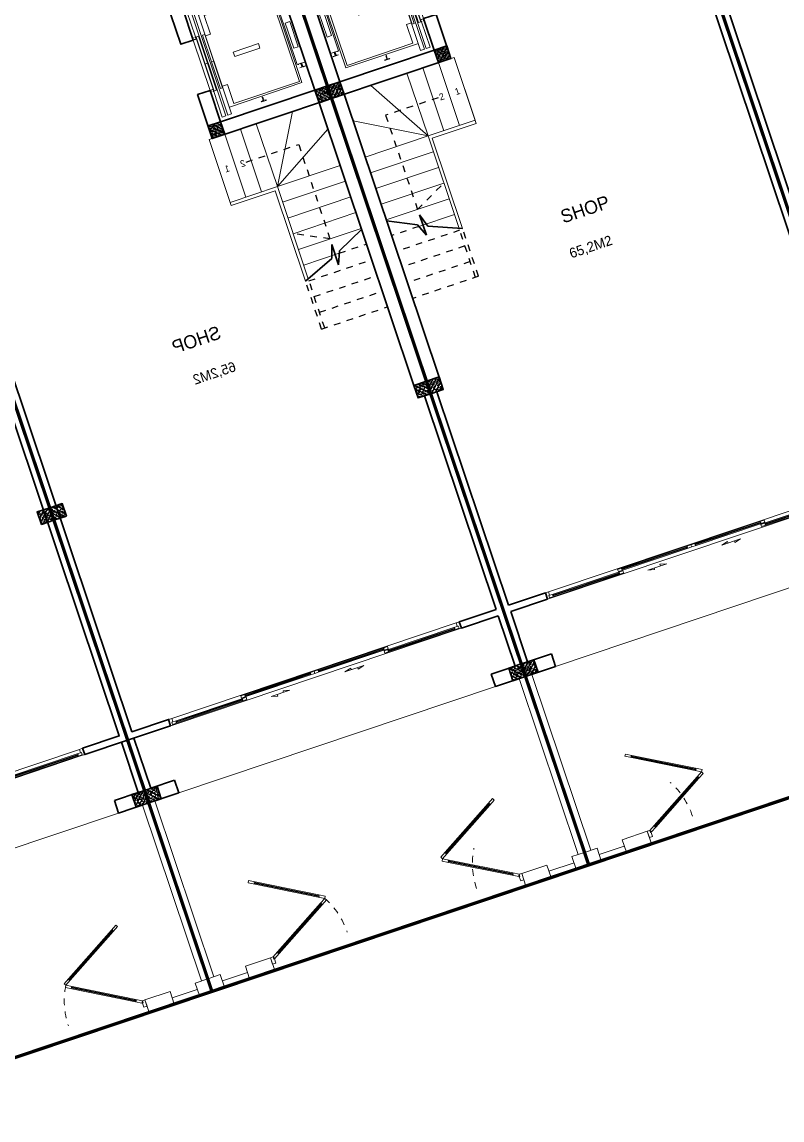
# Model space of a CAD drawing. Header units: metres. Extents: x 568336 to 569219, y 2065964 to 2066430.
# Drawn here: x 568524.4 to 568535.87, y 2066157.28 to 2066173.85 of the extents above; entities that cross this region are included whole.
import ezdxf

# ---------------------------------------------------------------- set-up
doc = ezdxf.new("R2010")
doc.units = ezdxf.units.M
doc.linetypes.add('DASHDOT2', pattern=[0.5, 0.25, -0.125, 0, -0.125])
doc.linetypes.add('HIDDEN', pattern=[0.375, 0.25, -0.125])
doc.layers.get('0').update_dxf_attribs({"linetype": 'CONTINUOUS'})
for name, color, linetype, lineweight in [('-CONCRETE', 1, 'CONTINUOUS', 35), ('-DIM', 9, 'CONTINUOUS', 13), ('-HATCH', 8, 'CONTINUOUS', 5), ('-LINE1', 7, 'CONTINUOUS', 18), ('-LINE2', 252, 'CONTINUOUS', 9), ('-STEEL1', 1, 'CONTINUOUS', 35), ('-TEXT', 7, 'CONTINUOUS', 15), ('-WALL', 4, 'CONTINUOUS', 35), ('text', 7, 'CONTINUOUS', 13), ('TEXT25', 2, 'CONTINUOUS', 13)]:
    doc.layers.add(name, color=color, linetype=linetype, lineweight=lineweight)
doc.layers.add('1-NETMANH', color=8, linetype='CONTINUOUS')
doc.styles.add('SVN_AVO_thuong', font='')
doc.styles.add('T1', font='', dxfattribs={"height": 200})
doc.styles.add('vnavanth', font='', dxfattribs={"width": 0.8})
doc.styles.get('SVN_AVO_thuong').set_extended_font_data('SVN-Avo')
doc.styles.get('T1').set_extended_font_data('VNgeometric Light')
doc.styles.get('vnavanth').set_extended_font_data('.VnAvantH')

# ---------------------------------------------------------------- blocks, each defined once
blk = doc.blocks.new('X-5M-DH-2-CORE$0$A$C75E80C28')
at = {"layer": '-LINE2', "linetype": 'Continuous', "ltscale": 2}
for p, q in [((-731.0000002632733, -148.9999999649008), (730.9999997367267, -148.9999999649299)), ((-731.0000002698944, -1304.999999934109), (-731.0000002632733, -148.9999999649008)), ((-556.8000102631631, -112.4999999912397), (-560.0000102631166, -112.4999999912397)), ((-510.0000099998433, -21.5000000000291), (-510.0000099998579, -50.60000000000582)), ((-506.8000099998899, -21.5000000000291), (-510.0000099998433, -21.5000000000291)), ((-510.0000099998579, -108.5000000000291), (-510.0000099998433, -79.39999999999418)), ((-506.8000099998899, -21.5000000000291), (-506.8000099999044, -50.60000000000582)), ((-506.8000099999044, -108.5000000000291), (-506.8000099998899, -79.39999999999418)), ((-456.2000100000296, -56.79999999998836), (-500.6000099999364, -56.80000000001746)), ((-456.2000100000441, -60), (-500.600009999951, -60.0000000000291)), ((-456.2000100000296, -70), (-500.6000099999364, -70.0000000000291)), ((-456.2000100000296, -73.19999999995343), (-500.6000099999364, -73.19999999998254)), ((-453.2000100000441, -63), (-453.2000100000296, -67)), ((-450.0000099998579, -63), (-450.0000099998433, -67)), ((450.0000100000616, -63), (450.0000100000761, -67)), ((453.200010000015, -63), (453.2000100000296, -67)), ((456.2000100000296, -56.79999999998836), (500.6000100000529, -56.79999999998836)), ((456.200010000015, -60), (500.6000100000383, -60)), ((456.2000100000296, -70), (500.6000100000529, -70)), ((456.2000100000296, -73.19999999995343), (500.6000100000529, -73.19999999995343)), ((456.800009736864, -112.4999999912397), (460.0000097368174, -112.4999999912397)), ((506.8000100001227, -21.5), (510.0000100000761, -21.5)), ((506.8000100001227, -21.5), (506.8000100001082, -50.59999999997672)), ((506.8000100001227, -108.5), (506.8000100001227, -79.39999999996508)), ((510.0000100000761, -21.5), (510.0000100000616, -50.59999999997672)), ((510.0000100000761, -108.5), (510.0000100000761, -79.39999999996508)), ((730.9999997301056, -1304.999999934109), (730.9999997367267, -148.9999999649299)), ((-700.0000002632733, -178.9999999649008), (699.9999997367267, -178.9999999649299)), ((-700.0000002699089, -1224.999999934109), (-700.0000002632733, -178.9999999649008)), ((699.9999997300911, -1224.999999934109), (699.9999997367267, -178.9999999649299)), ((839.9999997301056, -1304.999999934109), (-840.0000002698944, -1304.999999934109)), ((-840.0000002698944, -1364.999999934109), (-840.0000002698944, -1304.999999934109)), ((-700.0000002699089, -1224.999999934109), (-400.0000002699089, -1224.999999934138)), ((424.9999997301056, -1308.999999934109), (-425.0000002698944, -1308.999999934109)), ((-425.0000002699089, -1342.999999934109), (-425.0000002698944, -1308.999999934109)), ((-400.0000002698944, -1304.999999934138), (-400.0000002699089, -1224.999999934138)), ((-2.6989437174052e-07, -1308.999999934109), (-2.699089236557484e-07, -1342.999999934109)), ((699.9999997300911, -1224.999999934109), (399.9999997300911, -1224.999999934109)), ((399.9999997301056, -1304.999999934109), (399.9999997300911, -1224.999999934109)), ((424.9999997300911, -1342.999999934109), (424.9999997301056, -1308.999999934109)), ((839.9999997301056, -1364.999999934109), (839.9999997301056, -1304.999999934109)), ((839.9999997301056, -1364.999999934109), (-840.0000002698944, -1364.999999934109)), ((839.9999997301056, -1394.999999934109), (-840.0000002698944, -1394.999999934109)), ((-840.0000002698944, -1394.999999934109), (-840.0000002698944, -1454.999999934109)), ((-840.0000002698944, -1454.999999934109), (-435.0000002698944, -1454.999999934109)), ((-435.0000002698944, -1449.999999934109), (-435.0000002699089, -1459.999999934109)), ((-435.0000002698944, -1449.999999934109), (-400.0000002698944, -1449.999999934138)), ((-435.0000002699089, -1459.999999934109), (-425.0000002699089, -1459.999999934109)), ((-435.0000002698653, -1489.999999934109), (-435.0000002698653, -1499.999999934109)), ((-435.0000002698653, -1489.999999934109), (-425.0000002698653, -1489.999999934109)), ((-433.4000002698012, -1451.599999934086), (-433.4000002698012, -1458.399999934074)), ((-433.4000002698012, -1451.599999934086), (-401.6000002697547, -1451.599999934086)), ((-433.4000002698012, -1458.399999934074), (-425.0000002698944, -1458.399999934074)), ((429.9999997300911, -1405.999999934138), (-430.0000002699089, -1405.999999934109)), ((-430.0000002699089, -1405.999999934109), (-430.0000002698944, -1445.999999934109)), ((429.9999997301056, -1445.999999934138), (-430.0000002698944, -1445.999999934109)), ((424.9999997300911, -1342.999999934109), (-425.0000002699089, -1342.999999934109)), ((-425.0000002698944, -1458.399999934074), (-425.0000002699089, -1459.999999934109)), ((-425.0000002698653, -1489.999999934109), (-425.0000002698653, -1491.599999934086)), ((-401.6000002697547, -1451.599999934086), (-401.6000002697256, -1498.399999934074)), ((399.9999997301056, -1449.999999934109), (-400.0000002698944, -1449.999999934138)), ((-400.0000002698944, -1449.999999934138), (-400.0000002698653, -1499.999999934138)), ((-2.699089236557484e-07, -1405.999999934109), (-2.6989437174052e-07, -1445.999999934109)), ((399.9999997301056, -1449.999999934109), (399.9999997301347, -1499.999999934109)), ((434.9999997301056, -1449.999999934109), (399.9999997301056, -1449.999999934109)), ((401.5999997301988, -1451.599999934086), (401.5999997302279, -1498.399999934074)), ((433.3999997302453, -1451.599999934086), (401.5999997301988, -1451.599999934086)), ((433.3999997302453, -1458.399999934074), (424.9999997301056, -1458.399999934074)), ((424.9999997301056, -1458.399999934074), (424.9999997301056, -1459.999999934109)), ((434.9999997301056, -1459.999999934109), (424.9999997301056, -1459.999999934109)), ((424.9999997301347, -1489.999999934109), (424.9999997301347, -1491.599999934086)), ((434.9999997301347, -1489.999999934109), (424.9999997301347, -1489.999999934109)), ((429.9999997300911, -1405.999999934138), (429.9999997301056, -1445.999999934138)), ((433.3999997302453, -1451.599999934086), (433.3999997302453, -1458.399999934074)), ((434.9999997301056, -1449.999999934109), (434.9999997301056, -1459.999999934109)), ((839.9999997301056, -1454.999999934109), (434.9999997301056, -1454.999999934109)), ((434.9999997301347, -1489.999999934109), (434.9999997301347, -1499.999999934109)), ((839.9999997301056, -1394.999999934109), (839.9999997301056, -1454.999999934109)), ((-435.0000002698653, -1499.999999934109), (-400.0000002698653, -1499.999999934138)), ((-433.4000002697721, -1491.599999934086), (-433.4000002697721, -1498.399999934074)), ((-433.4000002697721, -1491.599999934086), (-425.0000002698653, -1491.599999934086)), ((-433.4000002697721, -1498.399999934074), (-401.6000002697256, -1498.399999934074)), ((434.9999997301347, -1499.999999934109), (399.9999997301347, -1499.999999934109)), ((433.3999997302744, -1498.399999934074), (401.5999997302279, -1498.399999934074)), ((433.3999997302744, -1491.599999934086), (424.9999997301347, -1491.599999934086)), ((433.3999997302744, -1491.599999934086), (433.3999997302744, -1498.399999934074))]:
    blk.add_line(p, q, dxfattribs=at)
for points in [[(-450.0000000000146, 0), (-450, -130), (450, -130), (449.9999999999854, 0)], [(-200, -29), (200.0000000001164, -29), (200.0000000001164, -101), (-200, -101)], [(-36.0000002632587, -583.9999999649008), (35.9999997367413, -583.9999999649008), (35.99999973675585, -983.9999999649008), (-36.00000026324415, -983.9999999649008)]]:
    blk.add_lwpolyline(points, close=True, dxfattribs=at)
for points in [[(-780.0000002632587, -788.9999999649008), (-751.0000002632587, -788.9999999649299, 0.414213562373095), (-750.0000002632733, -787.9999999649008), (-750.0000002632587, -783.9999999649008), (-750.0000002632587, -779.9999999649008, 0.414213562373095), (-751.0000002632733, -778.9999999649299), (-780.0000002632733, -778.9999999649881, -0.2569775838576673), (-784.1207396915852, -781.9399999648449), (-797.9000002631656, -781.939999964874, -0.414213562373095), (-800.9000002631656, -778.939999964874), (-804.0000002632587, -749.4999999649008, 0.414213562373095), (-807.0000002632587, -746.4999999649008), (-812.0000002632587, -746.4999999649008), (-812.0000002632587, -783.9999999649008), (-812.0000002632587, -821.4999999649008), (-807.0000002632587, -821.4999999649008, 0.414213562373095), (-804.0000002632587, -818.4999999649008), (-800.9000002631656, -789.0599999648693, -0.414213562373095), (-797.9000002631656, -786.0599999648693), (-784.1207396915852, -786.0599999648402, -0.2569775838576673), (-780.0000002632587, -788.9999999647553)], [(779.9999997367413, -788.9999999649299), (750.9999997367413, -788.9999999649008, -0.414213562373095), (749.9999997367267, -787.9999999649299), (749.9999997367413, -783.9999999649299), (749.9999997367413, -779.9999999649299, -0.414213562373095), (750.9999997367267, -778.9999999649008), (779.9999997368432, -778.9999999650172, 0.2569775838576673), (784.1207391653006, -781.939999964874), (797.899999736881, -781.9399999648449, 0.414213562373095), (800.899999736881, -778.9399999648449), (803.9999997367413, -749.4999999649008, -0.414213562373095), (806.9999997367413, -746.4999999649008), (811.9999997367413, -746.4999999649008), (811.9999997367413, -783.9999999649008), (811.9999997367413, -821.4999999649008), (806.9999997367413, -821.4999999649008, -0.414213562373095), (803.9999997367413, -818.4999999649008), (800.899999736881, -789.0599999648402, 0.414213562373095), (797.899999736881, -786.0599999648402), (784.1207391653006, -786.0599999648693, 0.2569775838576672), (779.9999997368577, -788.9999999647844)]]:
    blk.add_lwpolyline(points, format="xyb", dxfattribs=at)
for centre, radius, start, end in [((-500.600009999951, -50.60000000000582), 9.400000000001475, 180, 270), ((-500.6000099999364, -79.39999999999418), 9.399999999997844, 90, 180), ((-500.600009999951, -50.60000000000582), 6.200000000004374, 180, 270), ((-500.6000099999364, -79.39999999999418), 6.19999999999734, 90, 180), ((-456.2000100000441, -63), 6.19999999999713, 0, 90), ((-456.2000100000441, -63), 3.000000000000045, 0, 90), ((-456.2000100000296, -67), 6.20000000000076, 270, 0), ((-456.2000100000296, -67), 2.999999999999834, 270, 0), ((456.200010000015, -63), 6.19999999999713, 90, 180), ((456.2000100000296, -67), 6.20000000000076, 180, 270), ((456.200010000015, -63), 3.000000000000045, 90, 180), ((456.2000100000296, -67), 2.999999999999834, 180, 270), ((500.6000100000383, -50.59999999997672), 6.200000000004374, 270, 0), ((500.6000100000383, -50.59999999997672), 9.400000000001475, 270, 0), ((500.6000100000529, -79.39999999996508), 9.399999999997844, 0, 90), ((500.6000100000529, -79.39999999996508), 6.19999999999734, 0, 90)]:
    blk.add_arc(centre, radius, start, end, dxfattribs=at)
blk = doc.blocks.new('A$C5C575821')
at = {"layer": '-CONCRETE'}
h = blk.add_hatch(color=256, dxfattribs=at)
h.dxf.hatch_style = 1
h.paths.add_polyline_path([(-0.00237559899687767, 200.0000000000146), (-0.00237559899687767, 1.455191522836685e-11), (199.9976244010031, 1.455191522836685e-11), (199.9976244010031, 200.0000000000146)])
blk.add_lwpolyline([(-0.00237559899687767, 1.455191522836685e-11), (199.9976244010031, 1.455191522836685e-11), (199.9976244010031, 200.0000000000146), (-0.00237559899687767, 200.0000000000146)], close=True, dxfattribs=at)
blk = doc.blocks.new('A$C3F71457E')
at = {"layer": '-CONCRETE'}
blk.add_lwpolyline([(-8.760252967476845e-09, -100.0000002632005), (0, 400), (-1500, 400.0000000000582), (-1500.00000001755, -1399.999999999942), (-1.754960976541042e-08, -1400), (-7.895869202911854e-08, -900.0000002632005), (199.9999999912397, -900.0000002982852), (199.9999999824504, -1600), (-1700.00000001755, -1600), (-1700, 600), (200, 600), (199.9999999912397, -100.0000002982852), (6.140908226370811e-08, -100.0000002632005)], dxfattribs=at)
at = {"layer": '-LINE1'}
blk.add_line((-7.895869202911854e-08, -900.0000002632005), (-8.760252967476845e-09, -100.0000002632005), dxfattribs=at)
at = {"layer": '-WALL'}
for p in [(-1699.997624401003, 399.9999999999854), (0.00237559899687767, 399.9999999999854), (-1699.997624401081, -1599.999999999959), (0.002375601565972829, -1600.000000021305)]:
    blk.add_blockref('A$C5C575821', p, dxfattribs=at)
at = {"color": 2, "rotation": 90}
blk.add_blockref('X-5M-DH-2-CORE$0$A$C75E80C28', (-1500.00000000876, -499.9999999999418), dxfattribs=at)
blk = doc.blocks.new('A$Cf949713d')
at = {"layer": '-LINE1', "lineweight": 18}
for p, q in [((4.101713756797835, 3250.000324489571), (4.071269666601438, 1250.000324200024)), ((1004.08159186726, 2250.000324489571), (4.052242110366933, 2250.000324489571)), ((1004.081591867027, 2000.000324489643), (4.052242110134102, 2000.000324489643)), ((1004.081591867493, 1750.000324489643), (4.052242110599764, 1750.000324489643)), ((1004.081591867493, 1500.000324489643), (4.052242110599764, 1500.000324489643)), ((1004.081591867493, 1250.000324489658), (4.052242110599764, 1250.000324489658)), ((1004.081591867493, 1000.000324489658), (438.5074325119203, 1000.000324489658))]:
    blk.add_line(p, q, dxfattribs=at)
at = {"layer": '-LINE1'}
for p, q in [((1753.654815993912, 3250.000324489571), (4.101713756797835, 3250.000324489571)), ((1004.08159186726, 2250.000324489578), (426.7313226789993, 3250.000324488647)), ((1004.08159186726, 3250.000324489578), (1004.08159186726, 2250.000324489578)), ((1253.93933324283, 2250.000324489578), (1253.93933324283, 3250.000324489578)), ((1253.93933324283, 3250.000324489578), (1253.93933324283, 2250.000324489578)), ((1503.7970746184, 2250.000324489578), (1503.7970746184, 3250.000324489578)), ((1503.7970746184, 3250.000324489578), (1503.797074618342, 2250.000324489585)), ((1753.654815993912, 2250.000324489578), (1753.654815993912, 3250.000324489578)), ((1753.654815993912, 3250.000324489571), (1753.654815993854, 2200.000324489571)), ((1004.08159186726, 2250.000324489578), (4.101713756943354, 2827.338976301369)), ((1004.081591866707, 780.1918206954942), (1004.08159186726, 2250.000324489571)), ((1004.08159186726, 2250.000324489571), (1753.654815993854, 2250.000324489571)), ((1054.08159186726, 2200.000324489571), (1054.081591867143, 759.1871894446376)), ((1054.08159186726, 2200.000324489571), (1753.654815993854, 2200.000324489571))]:
    blk.add_line(p, q, dxfattribs=at)
at = {"layer": '-WALL'}
for p, q in [((425.7637618370354, 1031.581816884347), (0.0003850747598335147, 1235.290601278452)), ((504.7281945508439, 1160.155448393089), (503.4056394263171, 839.1689376479553)), ((570.4268913173582, 962.3669621986701), (504.7281945508439, 1160.155448393089)), ((503.4056394263171, 839.1689376479553), (425.7637618370354, 1031.581816884347)), ((1054.081591867143, 759.1871894446376), (570.4268913173582, 962.3669621986701))]:
    blk.add_line(p, q, dxfattribs=at)
at = {"layer": '1-NETMANH', "linetype": 'DASHDOT2'}
for p, q in [((4.071016107860487, 1233.342985901632), (4.052242110221414, 0.00032448965794174)), ((438.5074325119203, 1000.000324489658), (4.052242110599764, 1000.000324489658)), ((1004.081591868104, 750.0003244896579), (4.052242111210944, 750.0003244896579)), ((1004.081591866416, 0.00032448965794174), (1004.081591866707, 780.1918206954942)), ((1054.081591867056, 0.00032448965794174), (1054.081591867143, 759.1871894446449)), ((1004.081591868715, 500.0003244896579), (4.052242111822125, 500.0003244896579)), ((1004.081591867231, 250.0003244896579), (4.052242110337829, 250.0003244896579)), ((1054.081591867056, 0.00032448965794174), (4.052242110221414, 0.00032448965794174))]:
    blk.add_line(p, q, dxfattribs=at)
blk.add_lwpolyline([(1331.125210567086, 2750.240522766566), (496.2588641860057, 2750.240522766566), (501.8692660082306, 1250.000324489658), (501.8692660082306, 1250.000324489658), (1004.081591866794, 1500.000324489643), (1004.081591866794, 1500.000324489643)], dxfattribs=at)
at = {"layer": '-TEXT', "color": 2, "style": 'vnavanth'}
for s, p in [('2', (1350.618914397666, 2697.735181333082)), ('1', (1600.476655773178, 2697.735181333082))]:
    blk.add_text(s, height=99.97959496000885, dxfattribs=at).set_placement(p)
blk = doc.blocks.new('*U118')
at = {"color": 8, "ltscale": 100}
for p, q in [((50.00000000145428, 99.99999999927059), (4580.470266145538, 99.99999999927142)), ((50.00000000145519, 0), (4580.470266145538, -7.105427357601002e-14))]:
    blk.add_line(p, q, dxfattribs=at)
at = {"ltscale": 100}
for p, q in [((105.0000000014261, 44.99999999742704), (1147.617566533299, 45.00000000324802)), ((1147.617566532091, 10.00000000324802), (105.0000000002183, 9.99999999742704)), ((1217.617566537475, 89.99999999602481), (2245.235133075295, 90.0000000018467)), ((2245.235133074087, 55.00000000184669), (1217.617566536267, 54.99999999602481)), ((3412.852699609517, 89.99999999602522), (2385.235133075295, 90.0000000018467)), ((2385.235133076503, 55.00000000184669), (3412.852699610725, 54.99999999602522)), ((4525.470266149164, 44.99999999742788), (3482.852699613692, 45.00000000324843)), ((3482.8526996149, 10.00000000324843), (4525.470266150372, 9.999999997427878))]:
    blk.add_line(p, q, dxfattribs=at)
for points in [[(50.00000000145428, 99.9999999992724), (0, 99.9999999992724), (0, 0), (50.00000000145519, 0), (50.00000000145519, 9.999999999714419), (35.00000000021919, 10.00000000033742), (35.00000000145519, 45.00000000033742), (50.00000000145519, 44.99999999971351)], [(4630.470266146993, 8.384404281969182e-13), (4580.470266145538, 2.657429831742775e-12), (4580.470266145538, 9.999999999716167), (4595.470266146775, 10.00000000033917), (4595.470266145538, 45.00000000033917), (4580.470266145538, 44.99999999971617), (4580.470266145538, 99.99999999927415), (4630.470266146993, 99.99999999927415)]]:
    blk.add_lwpolyline(points, close=True)
for points in [[(105.0000000010932, 32.49999999608826), (95.00000000109321, 32.49999999641295), (95.00000000078398, 22.49999999641295), (105.000000000784, 22.49999999608826), (105.0000000002183, 9.99999999742704), (35.00000000021828, 10.00000000033742), (35.00000000145519, 45.00000000033742), (105.0000000014261, 44.99999999742704)], [(1147.617566537475, 89.9999999989352), (1217.617566537475, 89.99999999602481), (1217.61756653691, 77.49999999736359), (1207.61756653691, 77.49999999768828), (1207.6175665366, 67.49999999768828), (1217.6175665366, 67.49999999736359), (1217.617566536267, 54.99999999602481), (1147.617566536267, 54.99999999893519)], [(1217.617566532091, 10.00000000033763), (1147.617566532091, 10.00000000324802), (1147.617566532657, 22.50000000190924), (1157.617566532657, 22.50000000158455), (1157.617566532966, 32.50000000158455), (1147.617566532966, 32.50000000190924), (1147.617566533299, 45.00000000324802), (1217.617566533299, 45.00000000033764)], [(2245.23513307442, 67.50000000318548), (2255.23513307442, 67.50000000286079), (2255.235133074729, 77.50000000286079), (2245.235133074729, 77.50000000318548), (2245.235133075295, 90.0000000018467), (2315.235133075295, 89.99999999893632), (2315.235133074058, 54.99999999893631), (2245.235133074087, 55.00000000184669)], [(2385.23513307617, 67.50000000318548), (2375.23513307617, 67.50000000286079), (2375.235133075861, 77.50000000286079), (2385.235133075861, 77.50000000318548), (2385.235133075295, 90.0000000018467), (2315.235133075295, 89.99999999893632), (2315.235133076532, 54.99999999893631), (2385.235133076503, 55.00000000184669)], [(3482.852699609517, 89.9999999989356), (3412.852699609517, 89.99999999602522), (3412.852699610082, 77.499999997364), (3422.852699610082, 77.49999999768869), (3422.852699610392, 67.49999999768869), (3412.852699610392, 67.499999997364), (3412.852699610725, 54.99999999602522), (3482.852699610725, 54.99999999893561)], [(3412.8526996149, 10.00000000033805), (3482.8526996149, 10.00000000324843), (3482.852699614336, 22.50000000190966), (3472.852699614336, 22.50000000158497), (3472.852699614025, 32.50000000158497), (3482.852699614025, 32.50000000190965), (3482.852699613692, 45.00000000324843), (3412.852699613692, 45.00000000033805)], [(4525.470266149497, 32.4999999960891), (4535.470266149497, 32.49999999641379), (4535.470266149806, 22.49999999641379), (4525.470266149806, 22.4999999960891), (4525.470266150372, 9.999999997427878), (4595.470266150372, 10.00000000033826), (4595.470266149135, 45.00000000033826), (4525.470266149164, 44.99999999742788)]]:
    blk.add_lwpolyline(points, close=True, dxfattribs=at)
at = {"color": 8, "ltscale": 100}
for points in [[(1157.617566532966, 32.50000000158455), (1157.617566532657, 22.50000000158455), (95.00000000078398, 22.49999999641295), (95.00000000109321, 32.49999999641295)], [(1207.6175665366, 67.49999999768828), (1207.61756653691, 77.49999999768828), (2255.235133074729, 77.50000000286079), (2255.23513307442, 67.50000000286079)], [(3422.852699610392, 67.49999999768869), (3422.852699610082, 77.49999999768869), (2375.235133075861, 77.50000000286079), (2375.23513307617, 67.50000000286079)], [(3472.852699614025, 32.50000000158497), (3472.852699614336, 22.50000000158497), (4535.470266149806, 22.49999999641379), (4535.470266149497, 32.49999999641379)]]:
    blk.add_lwpolyline(points, close=True, dxfattribs=at)
for points in [[(1676.779536750704, -64.99999999966226), (1676.779536750704, -89.99999999966226), (1576.779536750704, -64.99999999966226), (1876.779536750704, -64.99999999966226), (1776.779536750704, -39.99999999966226), (1776.779536750704, -64.99999999966226)], [(2953.690729397753, -64.99999999966205), (2953.690729397753, -89.99999999966205), (3053.690729397753, -64.99999999966205), (2753.690729397753, -64.99999999966205), (2853.690729397753, -39.99999999966205), (2853.690729397753, -64.99999999966205)]]:
    blk.add_lwpolyline(points)
blk = doc.blocks.new('18x35')
at = {"layer": '-HATCH'}
h = blk.add_hatch(dxfattribs=at)
h.set_pattern_fill('CHAU-01', color=256, scale=10, angle=-1.272221872585407e-14, pattern_type=2)
h.set_pattern_definition([(49.99999999999999, (0, 0), (71.72601826007535, -6.275213498259527), [7.5, -82.5]), (355, (0, 0), (-13.87513336129999, 75.21921337000119), [6, -66]), (100.4514, (5.977167999997619, -0.5229339999999638), (57.85093817140217, 68.94395420609534), [6.374019000000001, -70.1142112]), (46.18419999999998, (0, 20), (106.7241048625644, -16.55190143290183), [11.25, -123.75]), (96.63559999999998, (8.89367449999554, 18.62066930000003), (93.46627055487036, 97.41178709004416), [9.561028799999994, -105.1713]), (351.1842, (0, 20), (93.46619451336275, 97.41186009253245), [9, -99]), (20.99999999999998, (10, 15), (59.69070521184616, -40.2618890665339), [7.5, -82.5]), (326.0000000000001, (10, 15), (24.33153319215819, 72.5150045046853), [6, -66]), (71.45139999999999, (14.97422329999972, 11.64483940000002), (84.022262858149, 32.25304967099522), [6.374019000000001, -70.1142112]), (37.49999999999998, (0, 0), (1.215985531729074, 33.28938538313115), [0, -65.19999999999999, 0, -67, 0, -66.25]), (7.499999999999987, (0, 0), (26.30695374421487, 39.44117118823602), [0, -38.2, 0, -63.7, 0, -25.25]), (327.5, (-22.30000000000291, 0), (53.3822436172409, -2.255487173437988), [0, -25, 0, -78, 0, -103.5]), (317.5, (-32.30000000000291, 0), (58.31861693423862, 10.01049823323176), [0, -32.5, 0, -51.8, 0, -73.5]), (44.99999999999999, (0, 0), (-30.05203820042826, 30.05203820042828), []), (44.99999999999999, (0, 12.25), (-30.05203820042826, 30.05203820042828), [])])
h.paths.add_polyline_path([(96508.03118051568, 47993.04977023201), (96508.03118051568, 47793.04977023201), (96708.03118051568, 47793.04977023201), (96708.03118051568, 47993.04977023201)])
at = {"layer": '-STEEL1'}
blk.add_lwpolyline([(96508.03118051568, 47793.04977023201), (96708.03118051568, 47793.04977023201), (96708.03118051568, 47993.04977023201), (96508.03118051568, 47993.04977023201)], close=True, dxfattribs=at)
blk = doc.blocks.new('M1-T1')
at = {"layer": '-CONCRETE', "color": 1, "linetype": 'HIDDEN', "ltscale": 10, "const_width": 50}
blk.add_lwpolyline([(191581.7177010371, 50951.98888872014), (197581.6939540912, 50951.98888872005), (197581.7429788466, 30952.01227472891), (191581.7667257926, 30952.01227472891)], close=True, dxfattribs=at)
at = {"layer": '-LINE1', "lineweight": 18}
for p, q in [((191581.790174155, 34951.81412886723), (191581.7901741396, 30951.95492153367)), ((197581.7664271783, 34951.81412886723), (197581.7664271937, 30951.95492153367)), ((191681.4307290815, 31152.03565829651), (191681.431055418, 33951.81424471775)), ((197482.1258722518, 31152.04914011808), (197482.1267858774, 33951.81424474824)), ((192581.7667257353, 31052.09301149175), (192581.7667257353, 31152.03565829651)), ((191781.7667680608, 31052.01227472891), (192181.7766372454, 31052.03565829797)), ((196981.7659367146, 31052.04914011954), (197381.5860068893, 31051.95492153367))]:
    blk.add_line(p, q, dxfattribs=at)
at = {"layer": '-LINE1'}
blk.add_line((192061.969520868, 33951.81264557339), (197101.9907584296, 33951.81434264529), dxfattribs=at)
at = {"layer": '-LINE1', "lineweight": 18}
for points in [[(191581.7411493842, 50951.93153578669), (197581.7174024383, 50951.9315357866), (197581.7664271937, 30951.95492153367), (191581.7901741396, 30951.95492153367)], [(191581.7667680608, 30952.01227472891), (191781.7667680608, 30952.01227472891), (191781.7667680608, 31152.01227472891), (191581.7667680608, 31152.01227472891)], [(192181.7766372454, 30952.03565829797), (192581.7766372454, 30952.03565829797), (192581.7766372454, 31152.03565829797), (192181.7766372454, 31152.03565829797)], [(196581.7659367146, 30952.04914011954), (196981.7659367146, 30952.04914011954), (196981.7659367146, 31152.04914011954), (196581.7659367146, 31152.04914011954)], [(197381.5860068893, 30951.95492153367), (197581.5860068893, 30951.95492153367), (197581.5860068893, 31151.95492153367), (197381.5860068893, 31151.95492153367)]]:
    blk.add_lwpolyline(points, close=True, dxfattribs=at)
at = {"layer": '-WALL'}
for p, q in [((191681.514906786, 43151.69795419447), (191581.8018790428, 43151.69795419133)), ((191581.8018790428, 43151.69795419133), (191581.8018793335, 34951.84823079058)), ((191781.5149069474, 38651.62077150648), (191781.514906786, 43151.69795419447)), ((191681.5149070765, 35051.84823186597), (191681.5149069545, 38451.62077150648)), ((192266.8122861525, 35051.84823180464), (191681.5149070765, 35051.84823186597)), ((192266.8122861522, 34951.84823072047), (192266.8122861525, 35051.84823180464)), ((196897.2858771308, 34951.86915239949), (196897.2858771305, 35051.86915239949)), ((191581.8018793335, 34951.84823079058), (191581.8018793335, 33951.81421220655)), ((191681.4307291625, 34951.84823078038), (192266.8122861522, 34951.84823072047)), ((191681.4307290924, 34151.81421223482), (191681.4307291625, 34951.84823078038)), ((197482.1258722375, 34951.81412886723), (197482.1255418398, 34151.81424474865)), ((197582.0493455789, 34951.81412886723), (197482.1258722375, 34951.81412886723)), ((197582.0490192567, 33951.81421223521), (197582.0493455789, 34951.81412886723)), ((192061.9694882352, 34151.81434264529), (191681.4307290924, 34151.81421223482)), ((192061.9694882352, 34151.81434264529), (192061.9695208674, 33951.81434264529)), ((197101.9907910619, 34151.81434264529), (197482.1255418398, 34151.81424474865)), ((197101.9907584296, 33951.81434264529), (197101.990823694, 34151.81434264527)), ((192061.9695208674, 33951.81434264529), (191581.8018793335, 33951.81421220655)), ((197101.9907584296, 33951.81434264529), (197581.7615250573, 33951.81421223521))]:
    blk.add_line(p, q, dxfattribs=at)
blk.add_lwpolyline([(196731.8371712676, 48951.96545661415), (197581.8356525643, 48951.96545668071), (197581.8356528644, 34951.87148225863), (196897.2858771308, 34951.86915243657), (196897.2858771305, 35051.86915239949), (197481.4326741947, 35051.87148222604), (197481.4326738949, 48751.96545683069), (196731.8371712676, 48751.96545677615), (196731.8371712676, 48951.96545661415)], dxfattribs=at)
at = {"ltscale": 100}
for p, q in [((192725.85359472, 32312.40385752146), (193574.5584904308, 31822.40385752364)), ((196437.6633963365, 32312.32312075862), (195588.9585006257, 31822.3231207608)), ((193557.0584904304, 31792.09296839143), (192708.3535947196, 32282.09296838924)), ((195606.4585006261, 31792.01223162859), (196455.1633963369, 32282.0122316264)), ((193557.0840733339, 31692.09296837512), (192708.3791776231, 31202.09296837732)), ((192725.8791776235, 31171.7820792451), (193574.5840733343, 31661.78207924291)), ((196437.6633963365, 31171.70134248226), (195588.9585006257, 31661.70134248007)), ((195606.4585006261, 31692.01223161228), (196455.1633963369, 31202.01223161448))]:
    blk.add_line(p, q, dxfattribs=at)
for points in [[(192719.6035947193, 32301.57853997303), (192710.9433406815, 32306.57853997312), (192705.9433406814, 32297.91828593533), (192714.6035947192, 32292.91828593524), (192708.3535947196, 32282.09296838924), (192621.7510543419, 32332.0929683905), (192639.2510543423, 32362.4038575227), (192725.85359472, 32312.40385752146)], [(196443.9133963372, 32301.49780321019), (196452.573650375, 32306.49780321028), (196457.5736503751, 32297.83754917249), (196448.9133963373, 32292.8375491724), (196455.1633963369, 32282.0122316264), (196541.7659367146, 32332.01223162766), (196524.2659367142, 32362.32312075985), (196437.6633963365, 32312.32312075862)], [(193643.6610308081, 31742.09296839017), (193557.0584904304, 31792.09296839143), (193563.3084904299, 31802.91828593742), (193571.9687444677, 31797.91828593732), (193576.9687444678, 31806.57853997512), (193568.30849043, 31811.57853997521), (193574.5584904308, 31822.40385752364), (193661.1610308085, 31772.40385752239)], [(195519.8559602484, 31742.01223162733), (195606.4585006261, 31792.01223162859), (195600.2085006265, 31802.83754917458), (195591.5482465887, 31797.83754917448), (195586.5482465886, 31806.49780321228), (195595.2085006264, 31811.49780321237), (195588.9585006257, 31822.3231207608), (195502.355960248, 31772.32312075955)], [(193643.6866137116, 31742.09296837639), (193557.0840733339, 31692.09296837512), (193563.3340733335, 31681.26765082913), (193571.9943273713, 31686.26765082924), (193576.9943273714, 31677.60739679144), (193568.3340733336, 31672.60739679134), (193574.5840733343, 31661.78207924291), (193661.186613712, 31711.78207924417)], [(195519.8559602484, 31742.01223161355), (195606.4585006261, 31692.01223161228), (195600.2085006265, 31681.18691406629), (195591.5482465887, 31686.18691406639), (195586.5482465886, 31677.5266600286), (195595.2085006264, 31672.5266600285), (195588.9585006257, 31661.70134248007), (195502.355960248, 31711.70134248133)], [(192631.7766372454, 31117.09296837626), (192621.7766372454, 31117.09296837606), (192621.7766372454, 31152.09296837606), (192581.7766372454, 31152.09296837553), (192581.7766372469, 31052.09296837553), (192631.7766372469, 31052.09296837626)], [(192719.6291776228, 31182.60739679353), (192710.968923585, 31177.60739679343), (192705.9689235849, 31186.26765083122), (192714.6291776227, 31191.26765083132), (192708.3791776231, 31202.09296837732), (192621.7766372454, 31152.09296837606), (192639.2766372458, 31121.78207924386), (192725.8791776235, 31171.7820792451)], [(196443.9133963372, 31182.52666003069), (196452.573650375, 31177.52666003059), (196457.5736503751, 31186.18691406838), (196448.9133963373, 31191.18691406848), (196455.1633963369, 31202.01223161448), (196541.7659367146, 31152.01223161321), (196524.2659367142, 31121.70134248102), (196437.6633963365, 31171.70134248226)], [(196531.7659367146, 31117.01223161342), (196541.7659367146, 31117.01223161321), (196541.7659367146, 31152.01223161321), (196581.7659367146, 31152.01223161269), (196581.7659367131, 31052.01223161269), (196531.7659367131, 31052.01223161342)]]:
    blk.add_lwpolyline(points, close=True, dxfattribs=at)
at = {"color": 8, "ltscale": 100}
for points in [[(193576.9687444678, 31806.57853997512), (193571.9687444677, 31797.91828593732), (192705.9433406814, 32297.91828593533), (192710.9433406815, 32306.57853997312)], [(195586.5482465886, 31806.49780321228), (195591.5482465887, 31797.83754917448), (196457.5736503751, 32297.83754917249), (196452.573650375, 32306.49780321028)], [(193576.9943273714, 31677.60739679144), (193571.9943273713, 31686.26765082924), (192705.9689235849, 31186.26765083122), (192710.968923585, 31177.60739679343)], [(195586.5482465886, 31677.5266600286), (195591.5482465887, 31686.18691406639), (196457.5736503751, 31186.18691406838), (196452.573650375, 31177.52666003059)]]:
    blk.add_lwpolyline(points, close=True, dxfattribs=at)
at = {"color": 8, "linetype": 'HIDDEN', "ltscale": 10}
for centre, start, end in [((192121.7766372372, 31152.09296837606), 0, 30.00000000005544), ((196541.7659367146, 31152.01223161321), 149.9999999999445, 180)]:
    blk.add_arc(centre, 1180.000000002715, start, end, dxfattribs=at)
blk.add_arc((193124.071371441, 31442.09296839021), 580.0000000007277, 210.0000000004174, 213.4596058003555)
at = {"layer": 'text'}
for p, q in [((191581.89950755, 44151.8139996512), (191580.5428897684, 44151.8139996512)), ((191581.8995075502, 44051.81401224135), (191580.5428897686, 44051.81401224135))]:
    blk.add_line(p, q, dxfattribs=at)
at = {"layer": '-STEEL1'}
for p in [(95073.69142288805, -4641.014292638243), (96773.81179568291, -4641.014266541464), (95073.69142288805, -9341.428998725536), (100874.017838741, -9341.428998609485), (95073.69142288805, -13841.05647743294), (100874.017838741, -13841.05647731689)]:
    blk.add_blockref('18x35', p, dxfattribs=at)
at = {"layer": '-WALL', "xscale": -1, "rotation": 180}
blk.add_blockref('A$C3F71457E', (193281.8429761986, 43752.0354777092), dxfattribs=at)
at = {"layer": '-WALL', "color": 1}
blk.add_blockref('A$Cf949713d', (191777.6647357829, 39902.03515321962), dxfattribs=at)
blk.add_blockref('*U118', (192266.8156109835, 34951.84823192596))
at = {"layer": 'TEXT25'}
for s, height, style, p in [('SHOP', 200, 'SVN_AVO_thuong', (194297.2314187195, 40250.18071487683)), ('65,2M2', 150, 'T1', (194243.9354255915, 39712.01007851723))]:
    blk.add_text(s, height=height, rotation=359.9999999899488, dxfattribs=dict(at, style=style)).set_placement(p)

msp = doc.modelspace()

# ---------------------------------------------------------------- block references
at = {"layer": '-DIM', "yscale": 0.001, "zscale": 0.001}
for p, xscale, rotation in [((568735.8040277654, 2066196.55535832), -0.001, 18.5516401755757), ((568361.174302026, 2066070.830387158), 0.001, 18.55168214049676), ((568724.4274341542, 2066192.737528756), -0.001, 18.5516401755757), ((568349.7977084148, 2066067.012557594), 0.001, 18.55168214049676)]:
    msp.add_blockref('M1-T1', p, dxfattribs=dict(at, xscale=xscale, rotation=rotation))

doc.saveas('drawing.dxf')
